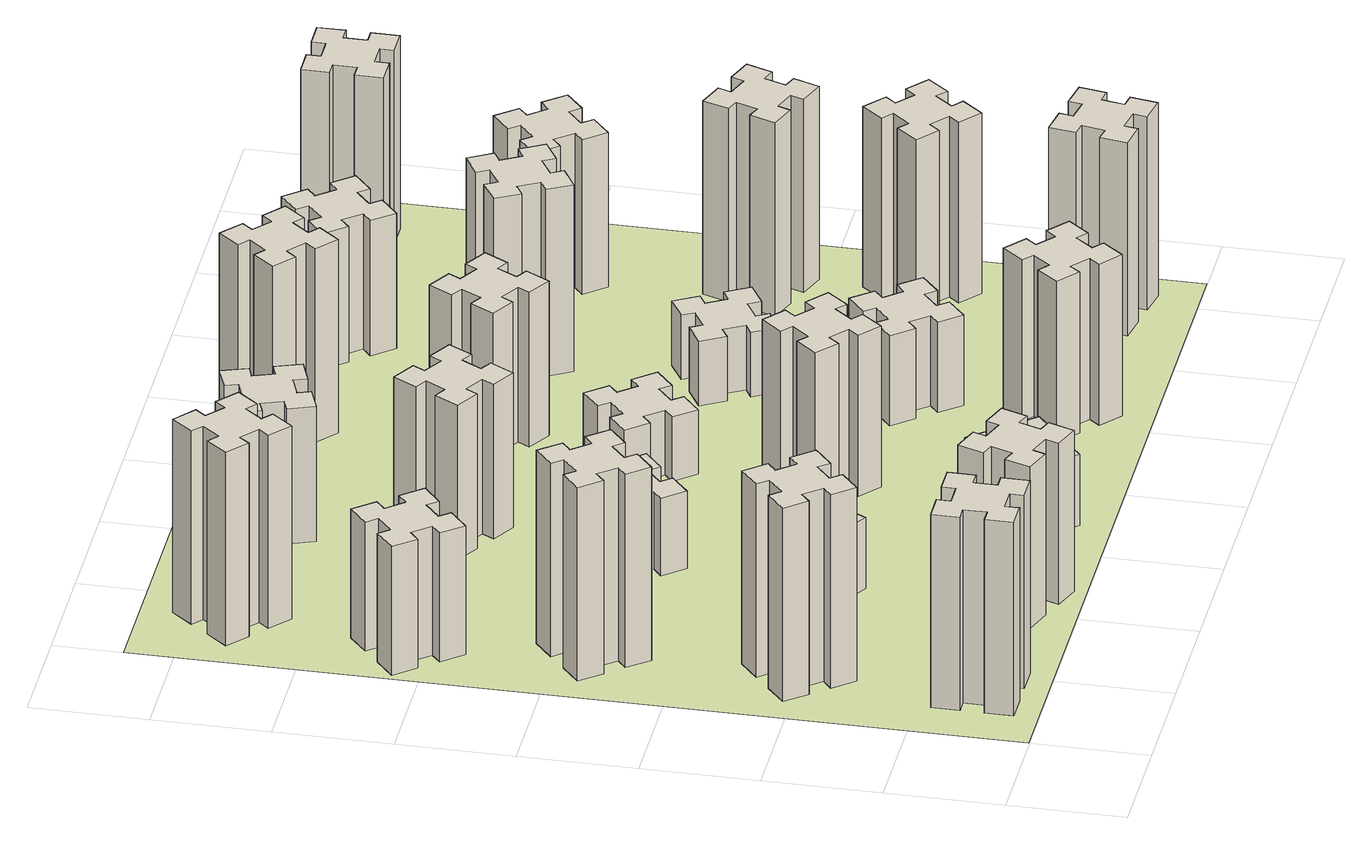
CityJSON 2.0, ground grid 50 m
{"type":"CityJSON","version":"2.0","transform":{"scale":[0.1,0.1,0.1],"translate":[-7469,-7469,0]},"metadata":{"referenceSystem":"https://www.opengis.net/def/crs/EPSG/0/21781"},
"CityObjects":{
"building1":{"type":"Building","attributes":{"class":"1000","function":"1000","usage":"1000","yearOfConstruction":2016,"roofType":"1000","measuredHeight":90,"storeysAboveGround":30,"storeysBelowGround":0},"geometry":[{"type":"Solid","lod":"1","boundaries":[[[[0,1,2,3,4,5,6,7,8,9,10,11,12,13,14,15,16,17,18,19]],[[17,16,20,21]],[[16,15,22,20]],[[15,14,23,22]],[[14,13,24,23]],[[13,12,25,24]],[[12,11,26,25]],[[11,10,27,26]],[[10,9,28,27]],[[9,8,29,28]],[[8,7,30,29]],[[7,6,31,30]],[[6,5,32,31]],[[5,4,33,32]],[[4,3,34,33]],[[3,2,35,34]],[[2,1,36,35]],[[1,0,37,36]],[[0,19,38,37]],[[19,18,39,38]],[[18,17,21,39]],[[24,25,26,27,28,29,30,31,32,33,34,35,36,37,38,39,21,20,22,23]]]]}]},
"building2":{"type":"Building","attributes":{"class":"1000","function":"1000","usage":"1000","yearOfConstruction":2016,"roofType":"1000","measuredHeight":90,"storeysAboveGround":30,"storeysBelowGround":0},"geometry":[{"type":"Solid","lod":"1","boundaries":[[[[40,41,42,43,44,45,46,47,48,49,50,51,52,53,54,55,56,57,58,59]],[[57,56,60,61]],[[56,55,62,60]],[[55,54,63,62]],[[54,53,64,63]],[[53,52,65,64]],[[52,51,66,65]],[[51,50,67,66]],[[50,49,68,67]],[[49,48,69,68]],[[48,47,70,69]],[[47,46,71,70]],[[46,45,72,71]],[[45,44,73,72]],[[44,43,74,73]],[[43,42,75,74]],[[42,41,76,75]],[[41,40,77,76]],[[40,59,78,77]],[[59,58,79,78]],[[58,57,61,79]],[[64,65,66,67,68,69,70,71,72,73,74,75,76,77,78,79,61,60,62,63]]]]}]},
"building3":{"type":"Building","attributes":{"class":"1000","function":"1000","usage":"1000","yearOfConstruction":2016,"roofType":"1000","measuredHeight":90,"storeysAboveGround":30,"storeysBelowGround":0},"geometry":[{"type":"Solid","lod":"1","boundaries":[[[[80,81,82,83,84,85,86,87,88,89,90,91,92,93,94,95,96,97,98,99]],[[97,96,100,101]],[[96,95,102,100]],[[95,94,103,102]],[[94,93,104,103]],[[93,92,105,104]],[[92,91,106,105]],[[91,90,107,106]],[[90,89,108,107]],[[89,88,109,108]],[[88,87,110,109]],[[87,86,111,110]],[[86,85,112,111]],[[85,84,113,112]],[[84,83,114,113]],[[83,82,115,114]],[[82,81,116,115]],[[81,80,117,116]],[[80,99,118,117]],[[99,98,119,118]],[[98,97,101,119]],[[104,105,106,107,108,109,110,111,112,113,114,115,116,117,118,119,101,100,102,103]]]]}]},
"building4":{"type":"Building","attributes":{"class":"1000","function":"1000","usage":"1000","yearOfConstruction":2016,"roofType":"1000","measuredHeight":60,"storeysAboveGround":30,"storeysBelowGround":0},"geometry":[{"type":"Solid","lod":"1","boundaries":[[[[120,121,122,123,124,125,126,127,128,129,130,131,132,133,134,135,136,137,138,139]],[[137,136,140,141]],[[136,135,142,140]],[[135,134,143,142]],[[134,133,144,143]],[[133,132,145,144]],[[132,131,146,145]],[[131,130,147,146]],[[130,129,148,147]],[[129,128,149,148]],[[128,127,150,149]],[[127,126,151,150]],[[126,125,152,151]],[[125,124,153,152]],[[124,123,154,153]],[[123,122,155,154]],[[122,121,156,155]],[[121,120,157,156]],[[120,139,158,157]],[[139,138,159,158]],[[138,137,141,159]],[[144,145,146,147,148,149,150,151,152,153,154,155,156,157,158,159,141,140,142,143]]]]}]},
"building5":{"type":"Building","attributes":{"class":"1000","function":"1000","usage":"1000","yearOfConstruction":2016,"roofType":"1000","measuredHeight":75,"storeysAboveGround":30,"storeysBelowGround":0},"geometry":[{"type":"Solid","lod":"1","boundaries":[[[[160,161,162,163,164,165,166,167,168,169,170,171,172,173,174,175,176,177,178,179]],[[177,176,180,181]],[[176,175,182,180]],[[175,174,183,182]],[[174,173,184,183]],[[173,172,185,184]],[[172,171,186,185]],[[171,170,187,186]],[[170,169,188,187]],[[169,168,189,188]],[[168,167,190,189]],[[167,166,191,190]],[[166,165,192,191]],[[165,164,193,192]],[[164,163,194,193]],[[163,162,195,194]],[[162,161,196,195]],[[161,160,197,196]],[[160,179,198,197]],[[179,178,199,198]],[[178,177,181,199]],[[184,185,186,187,188,189,190,191,192,193,194,195,196,197,198,199,181,180,182,183]]]]}]},
"building6":{"type":"Building","attributes":{"class":"1000","function":"1000","usage":"1000","yearOfConstruction":2016,"roofType":"1000","measuredHeight":33,"storeysAboveGround":30,"storeysBelowGround":0},"geometry":[{"type":"Solid","lod":"1","boundaries":[[[[200,201,202,203,204,205,206,207,208,209,210,211,212,213,214,215,216,217,218,219]],[[217,216,220,221]],[[216,215,222,220]],[[215,214,223,222]],[[214,213,224,223]],[[213,212,225,224]],[[212,211,226,225]],[[211,210,227,226]],[[210,209,228,227]],[[209,208,229,228]],[[208,207,230,229]],[[207,206,231,230]],[[206,205,232,231]],[[205,204,233,232]],[[204,203,234,233]],[[203,202,235,234]],[[202,201,236,235]],[[201,200,237,236]],[[200,219,238,237]],[[219,218,239,238]],[[218,217,221,239]],[[224,225,226,227,228,229,230,231,232,233,234,235,236,237,238,239,221,220,222,223]]]]}]},
"building7":{"type":"Building","attributes":{"class":"1000","function":"1000","usage":"1000","yearOfConstruction":2016,"roofType":"1000","measuredHeight":90,"storeysAboveGround":30,"storeysBelowGround":0},"geometry":[{"type":"Solid","lod":"1","boundaries":[[[[240,241,242,243,244,245,246,247,248,249,250,251,252,253,254,255,256,257,258,259]],[[257,256,260,261]],[[256,255,262,260]],[[255,254,263,262]],[[254,253,264,263]],[[253,252,265,264]],[[252,251,266,265]],[[251,250,267,266]],[[250,249,268,267]],[[249,248,269,268]],[[248,247,270,269]],[[247,246,271,270]],[[246,245,272,271]],[[245,244,273,272]],[[244,243,274,273]],[[243,242,275,274]],[[242,241,276,275]],[[241,240,277,276]],[[240,259,278,277]],[[259,258,279,278]],[[258,257,261,279]],[[264,265,266,267,268,269,270,271,272,273,274,275,276,277,278,279,261,260,262,263]]]]}]},
"building8":{"type":"Building","attributes":{"class":"1000","function":"1000","usage":"1000","yearOfConstruction":2016,"roofType":"1000","measuredHeight":36,"storeysAboveGround":30,"storeysBelowGround":0},"geometry":[{"type":"Solid","lod":"1","boundaries":[[[[280,281,282,283,284,285,286,287,288,289,290,291,292,293,294,295,296,297,298,299]],[[297,296,300,301]],[[296,295,302,300]],[[295,294,303,302]],[[294,293,304,303]],[[293,292,305,304]],[[292,291,306,305]],[[291,290,307,306]],[[290,289,308,307]],[[289,288,309,308]],[[288,287,310,309]],[[287,286,311,310]],[[286,285,312,311]],[[285,284,313,312]],[[284,283,314,313]],[[283,282,315,314]],[[282,281,316,315]],[[281,280,317,316]],[[280,299,318,317]],[[299,298,319,318]],[[298,297,301,319]],[[304,305,306,307,308,309,310,311,312,313,314,315,316,317,318,319,301,300,302,303]]]]}]},
"building9":{"type":"Building","attributes":{"class":"1000","function":"1000","usage":"1000","yearOfConstruction":2016,"roofType":"1000","measuredHeight":33,"storeysAboveGround":30,"storeysBelowGround":0},"geometry":[{"type":"Solid","lod":"1","boundaries":[[[[320,321,322,323,324,325,326,327,328,329,330,331,332,333,334,335,336,337,338,339]],[[337,336,340,341]],[[336,335,342,340]],[[335,334,343,342]],[[334,333,344,343]],[[333,332,345,344]],[[332,331,346,345]],[[331,330,347,346]],[[330,329,348,347]],[[329,328,349,348]],[[328,327,350,349]],[[327,326,351,350]],[[326,325,352,351]],[[325,324,353,352]],[[324,323,354,353]],[[323,322,355,354]],[[322,321,356,355]],[[321,320,357,356]],[[320,339,358,357]],[[339,338,359,358]],[[338,337,341,359]],[[344,345,346,347,348,349,350,351,352,353,354,355,356,357,358,359,341,340,342,343]]]]}]},
"building10":{"type":"Building","attributes":{"class":"1000","function":"1000","usage":"1000","yearOfConstruction":2016,"roofType":"1000","measuredHeight":72,"storeysAboveGround":30,"storeysBelowGround":0},"geometry":[{"type":"Solid","lod":"1","boundaries":[[[[360,361,362,363,364,365,366,367,368,369,370,371,372,373,374,375,376,377,378,379]],[[377,376,380,381]],[[376,375,382,380]],[[375,374,383,382]],[[374,373,384,383]],[[373,372,385,384]],[[372,371,386,385]],[[371,370,387,386]],[[370,369,388,387]],[[369,368,389,388]],[[368,367,390,389]],[[367,366,391,390]],[[366,365,392,391]],[[365,364,393,392]],[[364,363,394,393]],[[363,362,395,394]],[[362,361,396,395]],[[361,360,397,396]],[[360,379,398,397]],[[379,378,399,398]],[[378,377,381,399]],[[384,385,386,387,388,389,390,391,392,393,394,395,396,397,398,399,381,380,382,383]]]]}]},
"building11":{"type":"Building","attributes":{"class":"1000","function":"1000","usage":"1000","yearOfConstruction":2016,"roofType":"1000","measuredHeight":63,"storeysAboveGround":30,"storeysBelowGround":0},"geometry":[{"type":"Solid","lod":"1","boundaries":[[[[400,401,402,403,404,405,406,407,408,409,410,411,412,413,414,415,416,417,418,419]],[[417,416,420,421]],[[416,415,422,420]],[[415,414,423,422]],[[414,413,424,423]],[[413,412,425,424]],[[412,411,426,425]],[[411,410,427,426]],[[410,409,428,427]],[[409,408,429,428]],[[408,407,430,429]],[[407,406,431,430]],[[406,405,432,431]],[[405,404,433,432]],[[404,403,434,433]],[[403,402,435,434]],[[402,401,436,435]],[[401,400,437,436]],[[400,419,438,437]],[[419,418,439,438]],[[418,417,421,439]],[[424,425,426,427,428,429,430,431,432,433,434,435,436,437,438,439,421,420,422,423]]]]}]},
"building12":{"type":"Building","attributes":{"class":"1000","function":"1000","usage":"1000","yearOfConstruction":2016,"roofType":"1000","measuredHeight":75,"storeysAboveGround":30,"storeysBelowGround":0},"geometry":[{"type":"Solid","lod":"1","boundaries":[[[[440,441,442,443,444,445,446,447,448,449,450,451,452,453,454,455,456,457,458,459]],[[457,456,460,461]],[[456,455,462,460]],[[455,454,463,462]],[[454,453,464,463]],[[453,452,465,464]],[[452,451,466,465]],[[451,450,467,466]],[[450,449,468,467]],[[449,448,469,468]],[[448,447,470,469]],[[447,446,471,470]],[[446,445,472,471]],[[445,444,473,472]],[[444,443,474,473]],[[443,442,475,474]],[[442,441,476,475]],[[441,440,477,476]],[[440,459,478,477]],[[459,458,479,478]],[[458,457,461,479]],[[464,465,466,467,468,469,470,471,472,473,474,475,476,477,478,479,461,460,462,463]]]]}]},
"building13":{"type":"Building","attributes":{"class":"1000","function":"1000","usage":"1000","yearOfConstruction":2016,"roofType":"1000","measuredHeight":30,"storeysAboveGround":30,"storeysBelowGround":0},"geometry":[{"type":"Solid","lod":"1","boundaries":[[[[480,481,482,483,484,485,486,487,488,489,490,491,492,493,494,495,496,497,498,499]],[[497,496,500,501]],[[496,495,502,500]],[[495,494,503,502]],[[494,493,504,503]],[[493,492,505,504]],[[492,491,506,505]],[[491,490,507,506]],[[490,489,508,507]],[[489,488,509,508]],[[488,487,510,509]],[[487,486,511,510]],[[486,485,512,511]],[[485,484,513,512]],[[484,483,514,513]],[[483,482,515,514]],[[482,481,516,515]],[[481,480,517,516]],[[480,499,518,517]],[[499,498,519,518]],[[498,497,501,519]],[[504,505,506,507,508,509,510,511,512,513,514,515,516,517,518,519,501,500,502,503]]]]}]},
"building14":{"type":"Building","attributes":{"class":"1000","function":"1000","usage":"1000","yearOfConstruction":2016,"roofType":"1000","measuredHeight":75,"storeysAboveGround":30,"storeysBelowGround":0},"geometry":[{"type":"Solid","lod":"1","boundaries":[[[[520,521,522,523,524,525,526,527,528,529,530,531,532,533,534,535,536,537,538,539]],[[537,536,540,541]],[[536,535,542,540]],[[535,534,543,542]],[[534,533,544,543]],[[533,532,545,544]],[[532,531,546,545]],[[531,530,547,546]],[[530,529,548,547]],[[529,528,549,548]],[[528,527,550,549]],[[527,526,551,550]],[[526,525,552,551]],[[525,524,553,552]],[[524,523,554,553]],[[523,522,555,554]],[[522,521,556,555]],[[521,520,557,556]],[[520,539,558,557]],[[539,538,559,558]],[[538,537,541,559]],[[544,545,546,547,548,549,550,551,552,553,554,555,556,557,558,559,541,540,542,543]]]]}]},
"building15":{"type":"Building","attributes":{"class":"1000","function":"1000","usage":"1000","yearOfConstruction":2016,"roofType":"1000","measuredHeight":72,"storeysAboveGround":30,"storeysBelowGround":0},"geometry":[{"type":"Solid","lod":"1","boundaries":[[[[560,561,562,563,564,565,566,567,568,569,570,571,572,573,574,575,576,577,578,579]],[[577,576,580,581]],[[576,575,582,580]],[[575,574,583,582]],[[574,573,584,583]],[[573,572,585,584]],[[572,571,586,585]],[[571,570,587,586]],[[570,569,588,587]],[[569,568,589,588]],[[568,567,590,589]],[[567,566,591,590]],[[566,565,592,591]],[[565,564,593,592]],[[564,563,594,593]],[[563,562,595,594]],[[562,561,596,595]],[[561,560,597,596]],[[560,579,598,597]],[[579,578,599,598]],[[578,577,581,599]],[[584,585,586,587,588,589,590,591,592,593,594,595,596,597,598,599,581,580,582,583]]]]}]},
"building16":{"type":"Building","attributes":{"class":"1000","function":"1000","usage":"1000","yearOfConstruction":2016,"roofType":"1000","measuredHeight":90,"storeysAboveGround":30,"storeysBelowGround":0},"geometry":[{"type":"Solid","lod":"1","boundaries":[[[[600,601,602,603,604,605,606,607,608,609,610,611,612,613,614,615,616,617,618,619]],[[617,616,620,621]],[[616,615,622,620]],[[615,614,623,622]],[[614,613,624,623]],[[613,612,625,624]],[[612,611,626,625]],[[611,610,627,626]],[[610,609,628,627]],[[609,608,629,628]],[[608,607,630,629]],[[607,606,631,630]],[[606,605,632,631]],[[605,604,633,632]],[[604,603,634,633]],[[603,602,635,634]],[[602,601,636,635]],[[601,600,637,636]],[[600,619,638,637]],[[619,618,639,638]],[[618,617,621,639]],[[624,625,626,627,628,629,630,631,632,633,634,635,636,637,638,639,621,620,622,623]]]]}]},
"building17":{"type":"Building","attributes":{"class":"1000","function":"1000","usage":"1000","yearOfConstruction":2016,"roofType":"1000","measuredHeight":42,"storeysAboveGround":30,"storeysBelowGround":0},"geometry":[{"type":"Solid","lod":"1","boundaries":[[[[640,641,642,643,644,645,646,647,648,649,650,651,652,653,654,655,656,657,658,659]],[[657,656,660,661]],[[656,655,662,660]],[[655,654,663,662]],[[654,653,664,663]],[[653,652,665,664]],[[652,651,666,665]],[[651,650,667,666]],[[650,649,668,667]],[[649,648,669,668]],[[648,647,670,669]],[[647,646,671,670]],[[646,645,672,671]],[[645,644,673,672]],[[644,643,674,673]],[[643,642,675,674]],[[642,641,676,675]],[[641,640,677,676]],[[640,659,678,677]],[[659,658,679,678]],[[658,657,661,679]],[[664,665,666,667,668,669,670,671,672,673,674,675,676,677,678,679,661,660,662,663]]]]}]},
"building18":{"type":"Building","attributes":{"class":"1000","function":"1000","usage":"1000","yearOfConstruction":2016,"roofType":"1000","measuredHeight":30,"storeysAboveGround":30,"storeysBelowGround":0},"geometry":[{"type":"Solid","lod":"1","boundaries":[[[[680,681,682,683,684,685,686,687,688,689,690,691,692,693,694,695,696,697,698,699]],[[697,696,700,701]],[[696,695,702,700]],[[695,694,703,702]],[[694,693,704,703]],[[693,692,705,704]],[[692,691,706,705]],[[691,690,707,706]],[[690,689,708,707]],[[689,688,709,708]],[[688,687,710,709]],[[687,686,711,710]],[[686,685,712,711]],[[685,684,713,712]],[[684,683,714,713]],[[683,682,715,714]],[[682,681,716,715]],[[681,680,717,716]],[[680,699,718,717]],[[699,698,719,718]],[[698,697,701,719]],[[704,705,706,707,708,709,710,711,712,713,714,715,716,717,718,719,701,700,702,703]]]]}]},
"building19":{"type":"Building","attributes":{"class":"1000","function":"1000","usage":"1000","yearOfConstruction":2016,"roofType":"1000","measuredHeight":87,"storeysAboveGround":30,"storeysBelowGround":0},"geometry":[{"type":"Solid","lod":"1","boundaries":[[[[720,721,722,723,724,725,726,727,728,729,730,731,732,733,734,735,736,737,738,739]],[[737,736,740,741]],[[736,735,742,740]],[[735,734,743,742]],[[734,733,744,743]],[[733,732,745,744]],[[732,731,746,745]],[[731,730,747,746]],[[730,729,748,747]],[[729,728,749,748]],[[728,727,750,749]],[[727,726,751,750]],[[726,725,752,751]],[[725,724,753,752]],[[724,723,754,753]],[[723,722,755,754]],[[722,721,756,755]],[[721,720,757,756]],[[720,739,758,757]],[[739,738,759,758]],[[738,737,741,759]],[[744,745,746,747,748,749,750,751,752,753,754,755,756,757,758,759,741,740,742,743]]]]}]},
"building20":{"type":"Building","attributes":{"class":"1000","function":"1000","usage":"1000","yearOfConstruction":2016,"roofType":"1000","measuredHeight":90,"storeysAboveGround":30,"storeysBelowGround":0},"geometry":[{"type":"Solid","lod":"1","boundaries":[[[[760,761,762,763,764,765,766,767,768,769,770,771,772,773,774,775,776,777,778,779]],[[777,776,780,781]],[[776,775,782,780]],[[775,774,783,782]],[[774,773,784,783]],[[773,772,785,784]],[[772,771,786,785]],[[771,770,787,786]],[[770,769,788,787]],[[769,768,789,788]],[[768,767,790,789]],[[767,766,791,790]],[[766,765,792,791]],[[765,764,793,792]],[[764,763,794,793]],[[763,762,795,794]],[[762,761,796,795]],[[761,760,797,796]],[[760,779,798,797]],[[779,778,799,798]],[[778,777,781,799]],[[784,785,786,787,788,789,790,791,792,793,794,795,796,797,798,799,781,780,782,783]]]]}]},
"building21":{"type":"Building","attributes":{"class":"1000","function":"1000","usage":"1000","yearOfConstruction":2016,"roofType":"1000","measuredHeight":63,"storeysAboveGround":30,"storeysBelowGround":0},"geometry":[{"type":"Solid","lod":"1","boundaries":[[[[800,801,802,803,804,805,806,807,808,809,810,811,812,813,814,815,816,817,818,819]],[[817,816,820,821]],[[816,815,822,820]],[[815,814,823,822]],[[814,813,824,823]],[[813,812,825,824]],[[812,811,826,825]],[[811,810,827,826]],[[810,809,828,827]],[[809,808,829,828]],[[808,807,830,829]],[[807,806,831,830]],[[806,805,832,831]],[[805,804,833,832]],[[804,803,834,833]],[[803,802,835,834]],[[802,801,836,835]],[[801,800,837,836]],[[800,819,838,837]],[[819,818,839,838]],[[818,817,821,839]],[[824,825,826,827,828,829,830,831,832,833,834,835,836,837,838,839,821,820,822,823]]]]}]},
"building22":{"type":"Building","attributes":{"class":"1000","function":"1000","usage":"1000","yearOfConstruction":2016,"roofType":"1000","measuredHeight":84,"storeysAboveGround":30,"storeysBelowGround":0},"geometry":[{"type":"Solid","lod":"1","boundaries":[[[[840,841,842,843,844,845,846,847,848,849,850,851,852,853,854,855,856,857,858,859]],[[857,856,860,861]],[[856,855,862,860]],[[855,854,863,862]],[[854,853,864,863]],[[853,852,865,864]],[[852,851,866,865]],[[851,850,867,866]],[[850,849,868,867]],[[849,848,869,868]],[[848,847,870,869]],[[847,846,871,870]],[[846,845,872,871]],[[845,844,873,872]],[[844,843,874,873]],[[843,842,875,874]],[[842,841,876,875]],[[841,840,877,876]],[[840,859,878,877]],[[859,858,879,878]],[[858,857,861,879]],[[864,865,866,867,868,869,870,871,872,873,874,875,876,877,878,879,861,860,862,863]]]]}]},
"building23":{"type":"Building","attributes":{"class":"1000","function":"1000","usage":"1000","yearOfConstruction":2016,"roofType":"1000","measuredHeight":90,"storeysAboveGround":30,"storeysBelowGround":0},"geometry":[{"type":"Solid","lod":"1","boundaries":[[[[880,881,882,883,884,885,886,887,888,889,890,891,892,893,894,895,896,897,898,899]],[[897,896,900,901]],[[896,895,902,900]],[[895,894,903,902]],[[894,893,904,903]],[[893,892,905,904]],[[892,891,906,905]],[[891,890,907,906]],[[890,889,908,907]],[[889,888,909,908]],[[888,887,910,909]],[[887,886,911,910]],[[886,885,912,911]],[[885,884,913,912]],[[884,883,914,913]],[[883,882,915,914]],[[882,881,916,915]],[[881,880,917,916]],[[880,899,918,917]],[[899,898,919,918]],[[898,897,901,919]],[[904,905,906,907,908,909,910,911,912,913,914,915,916,917,918,919,901,900,902,903]]]]}]},
"building24":{"type":"Building","attributes":{"class":"1000","function":"1000","usage":"1000","yearOfConstruction":2016,"roofType":"1000","measuredHeight":72,"storeysAboveGround":30,"storeysBelowGround":0},"geometry":[{"type":"Solid","lod":"1","boundaries":[[[[920,921,922,923,924,925,926,927,928,929,930,931,932,933,934,935,936,937,938,939]],[[937,936,940,941]],[[936,935,942,940]],[[935,934,943,942]],[[934,933,944,943]],[[933,932,945,944]],[[932,931,946,945]],[[931,930,947,946]],[[930,929,948,947]],[[929,928,949,948]],[[928,927,950,949]],[[927,926,951,950]],[[926,925,952,951]],[[925,924,953,952]],[[924,923,954,953]],[[923,922,955,954]],[[922,921,956,955]],[[921,920,957,956]],[[920,939,958,957]],[[939,938,959,958]],[[938,937,941,959]],[[944,945,946,947,948,949,950,951,952,953,954,955,956,957,958,959,941,940,942,943]]]]}]},
"building25":{"type":"Building","attributes":{"class":"1000","function":"1000","usage":"1000","yearOfConstruction":2016,"roofType":"1000","measuredHeight":90,"storeysAboveGround":30,"storeysBelowGround":0},"geometry":[{"type":"Solid","lod":"1","boundaries":[[[[960,961,962,963,964,965,966,967,968,969,970,971,972,973,974,975,976,977,978,979]],[[977,976,980,981]],[[976,975,982,980]],[[975,974,983,982]],[[974,973,984,983]],[[973,972,985,984]],[[972,971,986,985]],[[971,970,987,986]],[[970,969,988,987]],[[969,968,989,988]],[[968,967,990,989]],[[967,966,991,990]],[[966,965,992,991]],[[965,964,993,992]],[[964,963,994,993]],[[963,962,995,994]],[[962,961,996,995]],[[961,960,997,996]],[[960,979,998,997]],[[979,978,999,998]],[[978,977,981,999]],[[984,985,986,987,988,989,990,991,992,993,994,995,996,997,998,999,981,980,982,983]]]]}]},
"landuse1":{"type":"LandUse","attributes":{"name":"plot1","function":"1010"},"geometry":[{"type":"MultiSurface","lod":"1","boundaries":[[[1000,1001,1002,1003]]]}]}
},
"vertices":[
[265,325,0],[265,225,0],[205,225,0],[205,105,0],[325,105,0],[325,165,0],[425,165,0],[425,105,0],[545,105,0],[545,225,0],[485,225,0],[485,325,0],[545,325,0],[545,445,0],[425,445,0],[425,385,0],[325,385,0],[325,445,0],[205,445,0],[205,325,0],[325,385,900],[325,445,900],[425,385,900],[425,445,900],[545,445,900],[545,325,900],[485,325,900],[485,225,900],[545,225,900],[545,105,900],[425,105,900],[425,165,900],[325,165,900],[325,105,900],[205,105,900],[205,225,900],[265,225,900],[265,325,900],[205,325,900],[205,445,900],
[492,1048,0],[427,1124,0],[473,1163,0],[396,1255,0],[304,1178,0],[343,1132,0],[266,1067,0],[228,1113,0],[136,1036,0],[213,944,0],[259,983,0],[323,906,0],[277,868,0],[354,776,0],[446,853,0],[408,899,0],[484,963,0],[523,917,0],[615,994,0],[538,1086,0],[484,963,900],[523,917,900],[408,899,900],[446,853,900],[354,776,900],[277,868,900],[323,906,900],[259,983,900],[213,944,900],[136,1036,900],[228,1113,900],[266,1067,900],[343,1132,900],[304,1178,900],[396,1255,900],[473,1163,900],[427,1124,900],[492,1048,900],[538,1086,900],[615,994,900],
[492,1888,0],[427,1964,0],[473,2003,0],[396,2095,0],[304,2018,0],[343,1972,0],[266,1907,0],[228,1953,0],[136,1876,0],[213,1784,0],[259,1823,0],[323,1746,0],[277,1708,0],[354,1616,0],[446,1693,0],[408,1739,0],[484,1803,0],[523,1757,0],[615,1834,0],[538,1926,0],[484,1803,900],[523,1757,900],[408,1739,900],[446,1693,900],[354,1616,900],[277,1708,900],[323,1746,900],[259,1823,900],[213,1784,900],[136,1876,900],[228,1953,900],[266,1907,900],[343,1972,900],[304,2018,900],[396,2095,900],[473,2003,900],[427,1964,900],[492,1888,900],[538,1926,900],[615,1834,900],
[243,2712,0],[166,2647,0],[128,2693,0],[36,2616,0],[113,2524,0],[159,2563,0],[223,2486,0],[177,2448,0],[254,2356,0],[346,2433,0],[308,2479,0],[384,2543,0],[423,2497,0],[515,2574,0],[438,2666,0],[392,2628,0],[327,2704,0],[373,2743,0],[296,2835,0],[204,2758,0],[327,2704,600],[373,2743,600],[392,2628,600],[438,2666,600],[515,2574,600],[423,2497,600],[384,2543,600],[308,2479,600],[346,2433,600],[254,2356,600],[177,2448,600],[223,2486,600],[159,2563,600],[113,2524,600],[36,2616,600],[128,2693,600],[166,2647,600],[243,2712,600],[204,2758,600],[296,2835,600],
[1029,360,0],[995,266,0],[939,287,0],[897,174,0],[1010,133,0],[1031,189,0],[1125,155,0],[1104,99,0],[1217,57,0],[1258,170,0],[1202,191,0],[1236,285,0],[1292,264,0],[1333,377,0],[1220,418,0],[1200,362,0],[1106,396,0],[1127,452,0],[1014,493,0],[973,380,0],[1106,396,750],[1127,452,750],[1200,362,750],[1220,418,750],[1333,377,750],[1292,264,750],[1236,285,750],[1202,191,750],[1258,170,750],[1217,57,750],[1104,99,750],[1125,155,750],[1031,189,750],[1010,133,750],[897,174,750],[939,287,750],[995,266,750],[1029,360,750],[973,380,750],[1014,493,750],
[1086,1017,0],[1136,1104,0],[1188,1074,0],[1248,1178,0],[1144,1238,0],[1114,1186,0],[1027,1236,0],[1057,1288,0],[953,1348,0],[893,1244,0],[945,1214,0],[895,1127,0],[843,1157,0],[783,1053,0],[887,993,0],[917,1045,0],[1004,995,0],[974,943,0],[1078,883,0],[1138,987,0],[1004,995,330],[974,943,330],[917,1045,330],[887,993,330],[783,1053,330],[843,1157,330],[895,1127,330],[945,1214,330],[893,1244,330],[953,1348,330],[1057,1288,330],[1027,1236,330],[1114,1186,330],[1144,1238,330],[1248,1178,330],[1188,1074,330],[1136,1104,330],[1086,1017,330],[1138,987,330],[1078,883,330],
[484,3387,0],[408,3452,0],[446,3498,0],[354,3575,0],[277,3483,0],[323,3444,0],[259,3368,0],[213,3406,0],[136,3314,0],[228,3237,0],[266,3283,0],[343,3219,0],[304,3173,0],[396,3096,0],[473,3188,0],[427,3226,0],[492,3303,0],[538,3264,0],[615,3356,0],[523,3433,0],[492,3303,900],[538,3264,900],[427,3226,900],[473,3188,900],[396,3096,900],[304,3173,900],[343,3219,900],[266,3283,900],[228,3237,900],[136,3314,900],[213,3406,900],[259,3368,900],[323,3444,900],[277,3483,900],[354,3575,900],[446,3498,900],[408,3452,900],[484,3387,900],[523,3433,900],[615,3356,900],
[1083,1972,0],[1006,1907,0],[968,1953,0],[876,1876,0],[953,1784,0],[999,1823,0],[1063,1746,0],[1017,1708,0],[1094,1616,0],[1186,1693,0],[1148,1739,0],[1224,1803,0],[1263,1757,0],[1355,1834,0],[1278,1926,0],[1232,1888,0],[1167,1964,0],[1213,2003,0],[1136,2095,0],[1044,2018,0],[1167,1964,360],[1213,2003,360],[1232,1888,360],[1278,1926,360],[1355,1834,360],[1263,1757,360],[1224,1803,360],[1148,1739,360],[1186,1693,360],[1094,1616,360],[1017,1708,360],[1063,1746,360],[999,1823,360],[953,1784,360],[876,1876,360],[968,1953,360],[1006,1907,360],[1083,1972,360],[1044,2018,360],[1136,2095,360],
[1639,343,0],[1703,266,0],[1657,228,0],[1734,136,0],[1826,213,0],[1788,259,0],[1864,323,0],[1903,277,0],[1995,354,0],[1918,446,0],[1872,408,0],[1807,484,0],[1853,523,0],[1776,615,0],[1684,538,0],[1723,492,0],[1646,427,0],[1608,473,0],[1516,396,0],[1593,304,0],[1646,427,330],[1608,473,330],[1723,492,330],[1684,538,330],[1776,615,330],[1853,523,330],[1807,484,330],[1872,408,330],[1918,446,330],[1995,354,330],[1903,277,330],[1864,323,330],[1788,259,330],[1826,213,330],[1734,136,330],[1657,228,330],[1703,266,330],[1639,343,330],[1593,304,330],[1516,396,330],
[1314,2666,0],[1227,2716,0],[1257,2768,0],[1153,2828,0],[1093,2724,0],[1145,2694,0],[1095,2607,0],[1043,2637,0],[983,2533,0],[1087,2473,0],[1117,2525,0],[1204,2475,0],[1174,2423,0],[1278,2363,0],[1338,2467,0],[1286,2497,0],[1336,2584,0],[1388,2554,0],[1448,2658,0],[1344,2718,0],[1336,2584,720],[1388,2554,720],[1286,2497,720],[1338,2467,720],[1278,2363,720],[1174,2423,720],[1204,2475,720],[1117,2525,720],[1087,2473,720],[983,2533,720],[1043,2637,720],[1095,2607,720],[1145,2694,720],[1093,2724,720],[1153,2828,720],[1257,2768,720],[1227,2716,720],[1314,2666,720],[1344,2718,720],[1448,2658,720],
[1125,3456,0],[1031,3422,0],[1010,3478,0],[897,3437,0],[939,3324,0],[995,3345,0],[1029,3251,0],[973,3230,0],[1014,3117,0],[1127,3159,0],[1106,3215,0],[1200,3249,0],[1220,3193,0],[1333,3234,0],[1292,3347,0],[1236,3326,0],[1202,3420,0],[1258,3440,0],[1217,3553,0],[1104,3512,0],[1202,3420,630],[1258,3440,630],[1236,3326,630],[1292,3347,630],[1333,3234,630],[1220,3193,630],[1200,3249,630],[1106,3215,630],[1127,3159,630],[1014,3117,630],[973,3230,630],[1029,3251,630],[995,3345,630],[939,3324,630],[897,3437,630],[1010,3478,630],[1031,3422,630],[1125,3456,630],[1104,3512,630],[1217,3553,630],
[1803,1324,0],[1739,1248,0],[1693,1286,0],[1616,1194,0],[1708,1117,0],[1746,1163,0],[1823,1099,0],[1784,1053,0],[1876,976,0],[1953,1068,0],[1907,1106,0],[1972,1183,0],[2018,1144,0],[2095,1236,0],[2003,1313,0],[1964,1267,0],[1888,1332,0],[1926,1378,0],[1834,1455,0],[1757,1363,0],[1888,1332,750],[1926,1378,750],[1964,1267,750],[2003,1313,750],[2095,1236,750],[2018,1144,750],[1972,1183,750],[1907,1106,750],[1953,1068,750],[1876,976,750],[1784,1053,750],[1823,1099,750],[1746,1163,750],[1708,1117,750],[1616,1194,750],[1693,1286,750],[1739,1248,750],[1803,1324,750],[1757,1363,750],[1834,1455,750],
[1972,1988,0],[1907,2064,0],[1953,2103,0],[1876,2195,0],[1784,2118,0],[1823,2072,0],[1746,2007,0],[1708,2053,0],[1616,1976,0],[1693,1884,0],[1739,1923,0],[1803,1846,0],[1757,1808,0],[1834,1716,0],[1926,1793,0],[1888,1839,0],[1964,1903,0],[2003,1857,0],[2095,1934,0],[2018,2026,0],[1964,1903,300],[2003,1857,300],[1888,1839,300],[1926,1793,300],[1834,1716,300],[1757,1808,300],[1803,1846,300],[1739,1923,300],[1693,1884,300],[1616,1976,300],[1708,2053,300],[1746,2007,300],[1823,2072,300],[1784,2118,300],[1876,2195,300],[1953,2103,300],[1907,2064,300],[1972,1988,300],[2018,2026,300],[2095,1934,300],
[2486,323,0],[2563,259,0],[2524,213,0],[2616,136,0],[2693,228,0],[2647,266,0],[2712,343,0],[2758,304,0],[2835,396,0],[2743,473,0],[2704,427,0],[2628,492,0],[2666,538,0],[2574,615,0],[2497,523,0],[2543,484,0],[2479,408,0],[2433,446,0],[2356,354,0],[2448,277,0],[2479,408,750],[2433,446,750],[2543,484,750],[2497,523,750],[2574,615,750],[2666,538,750],[2628,492,750],[2704,427,750],[2743,473,750],[2835,396,750],[2758,304,750],[2712,343,750],[2647,266,750],[2693,228,750],[2616,136,750],[2524,213,750],[2563,259,750],[2486,323,750],[2448,277,750],[2356,354,750],
[2026,2497,0],[2076,2584,0],[2128,2554,0],[2188,2658,0],[2084,2718,0],[2054,2666,0],[1967,2716,0],[1997,2768,0],[1893,2828,0],[1833,2724,0],[1885,2694,0],[1835,2607,0],[1783,2637,0],[1723,2533,0],[1827,2473,0],[1857,2525,0],[1944,2475,0],[1914,2423,0],[2018,2363,0],[2078,2467,0],[1944,2475,720],[1914,2423,720],[1857,2525,720],[1827,2473,720],[1723,2533,720],[1783,2637,720],[1835,2607,720],[1885,2694,720],[1833,2724,720],[1893,2828,720],[1997,2768,720],[1967,2716,720],[2054,2666,720],[2084,2718,720],[2188,2658,720],[2128,2554,720],[2076,2584,720],[2026,2497,720],[2078,2467,720],[2018,2363,720],
[1746,3383,0],[1823,3319,0],[1784,3273,0],[1876,3196,0],[1953,3288,0],[1907,3326,0],[1972,3403,0],[2018,3364,0],[2095,3456,0],[2003,3533,0],[1964,3487,0],[1888,3552,0],[1926,3598,0],[1834,3675,0],[1757,3583,0],[1803,3544,0],[1739,3468,0],[1693,3506,0],[1616,3414,0],[1708,3337,0],[1739,3468,900],[1693,3506,900],[1803,3544,900],[1757,3583,900],[1834,3675,900],[1926,3598,900],[1888,3552,900],[1964,3487,900],[2003,3533,900],[2095,3456,900],[2018,3364,900],[1972,3403,900],[1907,3326,900],[1953,3288,900],[1876,3196,900],[1784,3273,900],[1823,3319,900],[1746,3383,900],[1708,3337,900],[1616,3414,900],
[2563,1132,0],[2486,1067,0],[2448,1113,0],[2356,1036,0],[2433,944,0],[2479,983,0],[2543,906,0],[2497,868,0],[2574,776,0],[2666,853,0],[2628,899,0],[2704,963,0],[2743,917,0],[2835,994,0],[2758,1086,0],[2712,1048,0],[2647,1124,0],[2693,1163,0],[2616,1255,0],[2524,1178,0],[2647,1124,420],[2693,1163,420],[2712,1048,420],[2758,1086,420],[2835,994,420],[2743,917,420],[2704,963,420],[2628,899,420],[2666,853,420],[2574,776,420],[2497,868,420],[2543,906,420],[2479,983,420],[2433,944,420],[2356,1036,420],[2448,1113,420],[2486,1067,420],[2563,1132,420],[2524,1178,420],[2616,1255,420],
[2475,1744,0],[2525,1657,0],[2473,1627,0],[2533,1523,0],[2637,1583,0],[2607,1635,0],[2694,1685,0],[2724,1633,0],[2828,1693,0],[2768,1797,0],[2716,1767,0],[2666,1854,0],[2718,1884,0],[2658,1988,0],[2554,1928,0],[2584,1876,0],[2497,1826,0],[2467,1878,0],[2363,1818,0],[2423,1714,0],[2497,1826,300],[2467,1878,300],[2584,1876,300],[2554,1928,300],[2658,1988,300],[2718,1884,300],[2666,1854,300],[2716,1767,300],[2768,1797,300],[2828,1693,300],[2724,1633,300],[2694,1685,300],[2607,1635,300],[2637,1583,300],[2533,1523,300],[2473,1627,300],[2525,1657,300],[2475,1744,300],[2423,1714,300],[2363,1818,300],
[2475,2584,0],[2525,2497,0],[2473,2467,0],[2533,2363,0],[2637,2423,0],[2607,2475,0],[2694,2525,0],[2724,2473,0],[2828,2533,0],[2768,2637,0],[2716,2607,0],[2666,2694,0],[2718,2724,0],[2658,2828,0],[2554,2768,0],[2584,2716,0],[2497,2666,0],[2467,2718,0],[2363,2658,0],[2423,2554,0],[2497,2666,870],[2467,2718,870],[2584,2716,870],[2554,2768,870],[2658,2828,870],[2718,2724,870],[2666,2694,870],[2716,2607,870],[2768,2637,870],[2828,2533,870],[2724,2473,870],[2694,2525,870],[2607,2475,870],[2637,2423,870],[2533,2363,870],[2473,2467,870],[2525,2497,870],[2475,2584,870],[2423,2554,870],[2363,2658,870],
[3504,475,0],[3405,492,0],[3416,551,0],[3297,572,0],[3277,454,0],[3336,444,0],[3318,345,0],[3259,356,0],[3238,237,0],[3357,217,0],[3367,276,0],[3465,258,0],[3455,199,0],[3573,178,0],[3594,297,0],[3535,307,0],[3552,405,0],[3611,395,0],[3632,513,0],[3514,534,0],[3552,405,900],[3611,395,900],[3535,307,900],[3594,297,900],[3573,178,900],[3455,199,900],[3465,258,900],[3367,276,900],[3357,217,900],[3238,237,900],[3259,356,900],[3318,345,900],[3336,444,900],[3277,454,900],[3297,572,900],[3416,551,900],[3405,492,900],[3504,475,900],[3514,534,900],[3632,513,900],
[2712,3368,0],[2647,3444,0],[2693,3483,0],[2616,3575,0],[2524,3498,0],[2563,3452,0],[2486,3387,0],[2448,3433,0],[2356,3356,0],[2433,3264,0],[2479,3303,0],[2543,3226,0],[2497,3188,0],[2574,3096,0],[2666,3173,0],[2628,3219,0],[2704,3283,0],[2743,3237,0],[2835,3314,0],[2758,3406,0],[2704,3283,630],[2743,3237,630],[2628,3219,630],[2666,3173,630],[2574,3096,630],[2497,3188,630],[2543,3226,630],[2479,3303,630],[2433,3264,630],[2356,3356,630],[2448,3433,630],[2486,3387,630],[2563,3452,630],[2524,3498,630],[2616,3575,630],[2693,3483,630],[2647,3444,630],[2712,3368,630],[2758,3406,630],[2835,3314,630],
[3487,1006,0],[3552,1083,0],[3598,1044,0],[3675,1136,0],[3583,1213,0],[3544,1167,0],[3468,1232,0],[3506,1278,0],[3414,1355,0],[3337,1263,0],[3383,1224,0],[3319,1148,0],[3273,1186,0],[3196,1094,0],[3288,1017,0],[3326,1063,0],[3403,999,0],[3364,953,0],[3456,876,0],[3533,968,0],[3403,999,840],[3364,953,840],[3326,1063,840],[3288,1017,840],[3196,1094,840],[3273,1186,840],[3319,1148,840],[3383,1224,840],[3337,1263,840],[3414,1355,840],[3506,1278,840],[3468,1232,840],[3544,1167,840],[3583,1213,840],[3675,1136,840],[3598,1044,840],[3552,1083,840],[3487,1006,840],[3533,968,840],[3456,876,840],
[3420,1842,0],[3326,1876,0],[3347,1932,0],[3234,1973,0],[3193,1860,0],[3249,1840,0],[3215,1746,0],[3159,1767,0],[3117,1654,0],[3230,1613,0],[3251,1669,0],[3345,1635,0],[3324,1579,0],[3437,1537,0],[3478,1650,0],[3422,1671,0],[3456,1765,0],[3512,1744,0],[3553,1857,0],[3440,1898,0],[3456,1765,900],[3512,1744,900],[3422,1671,900],[3478,1650,900],[3437,1537,900],[3324,1579,900],[3345,1635,900],[3251,1669,900],[3230,1613,900],[3117,1654,900],[3159,1767,900],[3215,1746,900],[3249,1840,900],[3193,1860,900],[3234,1973,900],[3347,1932,900],[3326,1876,900],[3420,1842,900],[3440,1898,900],[3553,1857,900],
[3119,2563,0],[3183,2486,0],[3137,2448,0],[3214,2356,0],[3306,2433,0],[3268,2479,0],[3344,2543,0],[3383,2497,0],[3475,2574,0],[3398,2666,0],[3352,2628,0],[3287,2704,0],[3333,2743,0],[3256,2835,0],[3164,2758,0],[3203,2712,0],[3126,2647,0],[3088,2693,0],[2996,2616,0],[3073,2524,0],[3126,2647,720],[3088,2693,720],[3203,2712,720],[3164,2758,720],[3256,2835,720],[3333,2743,720],[3287,2704,720],[3352,2628,720],[3398,2666,720],[3475,2574,720],[3383,2497,720],[3344,2543,720],[3268,2479,720],[3306,2433,720],[3214,2356,720],[3137,2448,720],[3183,2486,720],[3119,2563,720],[3073,2524,720],[2996,2616,720],
[3285,3325,0],[3385,3325,0],[3385,3265,0],[3505,3265,0],[3505,3385,0],[3445,3385,0],[3445,3485,0],[3505,3485,0],[3505,3605,0],[3385,3605,0],[3385,3545,0],[3285,3545,0],[3285,3605,0],[3165,3605,0],[3165,3485,0],[3225,3485,0],[3225,3385,0],[3165,3385,0],[3165,3265,0],[3285,3265,0],[3225,3385,900],[3165,3385,900],[3225,3485,900],[3165,3485,900],[3165,3605,900],[3285,3605,900],[3285,3545,900],[3385,3545,900],[3385,3605,900],[3505,3605,900],[3505,3485,900],[3445,3485,900],[3445,3385,900],[3505,3385,900],[3505,3265,900],[3385,3265,900],[3385,3325,900],[3285,3325,900],[3285,3265,900],[3165,3265,900],
[5,3705,0],[3705,3705,0],[3705,5,0],[5,5,0]
]}
